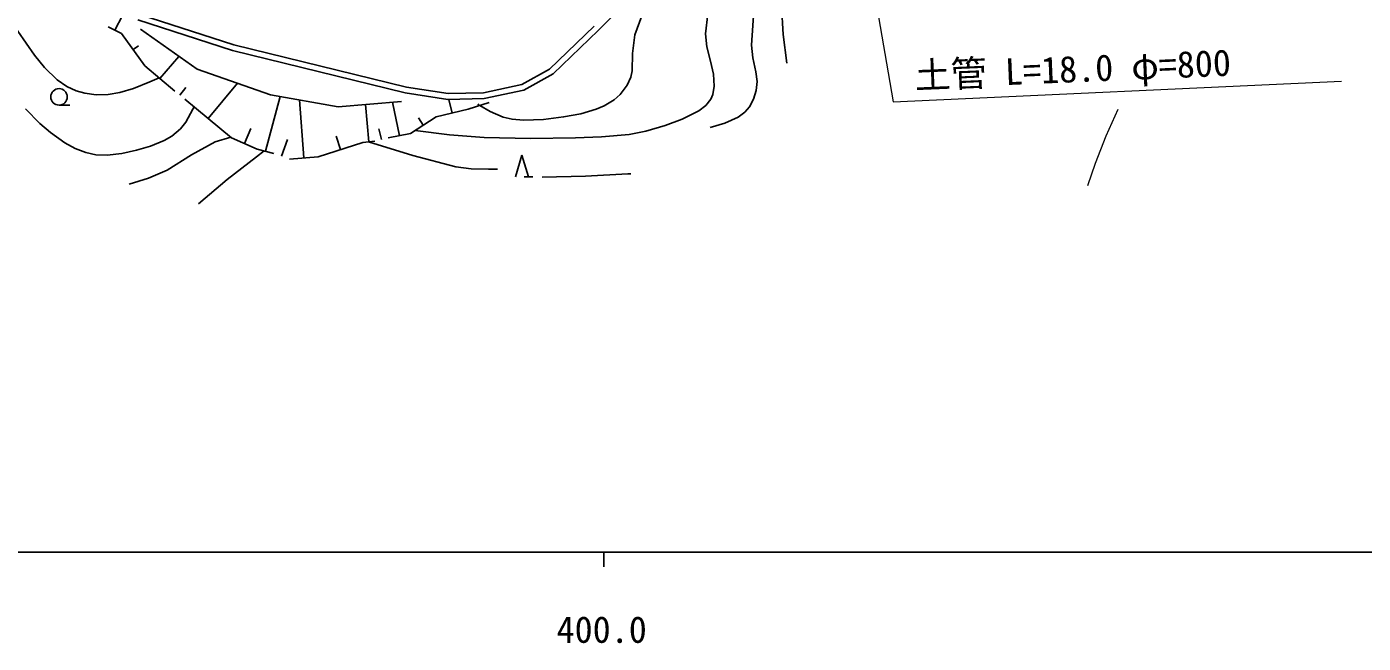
# Model space of a CAD drawing. Units: millimetres, scale not verified. Extents: x 40000 to 680000, y 20000 to 380000.
# Drawn here: x 428149 to 520426, y 198715 to 241282 of the extents above; entities that cross this region are included whole.
import ezdxf
from ezdxf.enums import TextEntityAlignment as Align

# ---------------------------------------------------------------- set-up
doc = ezdxf.new("R2010")
doc.units = ezdxf.units.MM
doc.header["$LTSCALE"] = 1000
for name, color, linetype, lineweight in [('M-BGD', 7, 'Continuous', 25), ('M-STR-HTXT', 7, 'Continuous', 13), ('M-TTL-BAND', 7, 'Continuous', 25)]:
    doc.layers.add(name, color=color, linetype=linetype, lineweight=lineweight)
doc.styles.add('ＭＳ ゴシック', font='')
doc.styles.get('ＭＳ ゴシック').set_extended_font_data('MS Gothic')

msp = doc.modelspace()

# ---------------------------------------------------------------- linework, layer by layer
at = {"layer": 'M-BGD'}
for p, q in [((467596, 241027), (472013, 245494)), ((434242, 241041), (434750, 242057)), ((435969, 242125), (442455, 240028)), ((433782, 241271), (434703, 240810)), ((435818, 241753), (442345, 239643)), ((435997, 241113), (439908, 238352)), ((464251, 238357), (467315, 241312)), ((464492, 238033), (467596, 241027)), ((434703, 240810), (436313, 238586)), ((435508, 239698), (435877, 239966)), ((442455, 240028), (454361, 237101)), ((437348, 237705), (438654, 239237)), ((442345, 239643), (454283, 236708)), ((436313, 238586), (438384, 236823)), ((439908, 238352), (444970, 236588)), ((462337, 237283), (464251, 238357)), ((440684, 234944), (442711, 237375)), ((459685, 236715), (462337, 237283)), ((462480, 236904), (464492, 238033)), ((438729, 236554), (439134, 237076)), ((439074, 236286), (442295, 233602)), ((444634, 232681), (445643, 236467)), ((444970, 236588), (449648, 235745)), ((454283, 236708), (457228, 236266)), ((454361, 237101), (457254, 236667)), ((457228, 236266), (459731, 236315)), ((457254, 236667), (459685, 236715)), ((457518, 235327), (457298, 236236)), ((459731, 236315), (462480, 236904)), ((430381, 235868), (431131, 235868)), ((447280, 232221), (446972, 236227)), ((449648, 235745), (454019, 236128)), ((451766, 233333), (451532, 235910)), ((453875, 233755), (453411, 236075)), ((456406, 235059), (458630, 235596)), ((458630, 235596), (460087, 236056)), ((459358, 235826), (459313, 235967)), ((454642, 233908), (456406, 235059)), ((455524, 234484), (455199, 234981)), ((442295, 233602), (444059, 232835)), ((443177, 233218), (443629, 234259)), ((445746, 232336), (446160, 233495)), ((449810, 232796), (449508, 233727)), ((452648, 233487), (452463, 234227)), ((453108, 233602), (454642, 233908)), ((444059, 232835), (445209, 232528)), ((448277, 232298), (451344, 233295)), ((451344, 233295), (452188, 233372)), ((446283, 232145), (448277, 232298)), ((461893, 230925), (462343, 232425)), ((462343, 232425), (462793, 230925)), ((462493, 230925), (463093, 230925))]:
    msp.add_line(p, q, dxfattribs=at)
for points in [[(411062, 252257), (414961, 251426), (418759, 250500), (419691, 250146), (420416, 249758), (421222, 249174), (421968, 248495), (423162, 247203), (424436, 245659), (425483, 244200), (426470, 242644), (427527, 240965), (428686, 239317), (429386, 238463), (430261, 237611), (430915, 237154), (431571, 236847), (432149, 236685), (432954, 236586), (433768, 236608), (434567, 236738), (435526, 237018), (436644, 237466), (437290, 237754)], [(480623, 238762), (480383, 240747), (480258, 242716), (480270, 244180), (480399, 245976), (480404, 246032)], [(475327, 234318), (476344, 234621), (477264, 235036), (477729, 235384), (478048, 235750), (478336, 236283), (478512, 236876), (478568, 237492), (478491, 238157), (478270, 239133), (478191, 240019), (478354, 242386), (478657, 244713), (478827, 245255)], [(454966, 234120), (457347, 233819), (459727, 233633), (462929, 233568), (466029, 233605), (467824, 233670), (469750, 233847), (470896, 234071), (472234, 234453), (473391, 234892), (474552, 235469), (475035, 235838), (475389, 236279), (475528, 236601), (475619, 237176), (475557, 238005), (475361, 238904), (475112, 239884), (475002, 240797), (475167, 242183), (475207, 243590), (475147, 244134)], [(459442, 235852), (460140, 235440), (461046, 235034), (461656, 234890), (462456, 234822), (463831, 234884), (465215, 235050), (466398, 235276), (467469, 235589), (468026, 235823), (468709, 236238), (469116, 236596), (469615, 237243), (469856, 237792), (469949, 238239), (469983, 239444), (470130, 240730), (470769, 242479)], [(428064, 235617), (429052, 234610), (429780, 233972), (430774, 233256), (431483, 232871), (432228, 232589), (432921, 232448), (433706, 232421), (434708, 232530), (435721, 232753), (436695, 233035), (437647, 233422), (438163, 233722), (438756, 234224), (439127, 234700), (439625, 235581), (439712, 235754)], [(435220, 230401), (436563, 230828), (437852, 231368), (439528, 232443), (441149, 233328), (442239, 233648)], [(440013, 229059), (441997, 230740), (444003, 232303), (444545, 232705)], [(451753, 233332), (454811, 232397), (457777, 231616), (458834, 231480), (460033, 231440), (460661, 231441)], [(463728, 230904), (466728, 230960), (469652, 231120), (469864, 231134)]]:
    msp.add_lwpolyline(points, dxfattribs=at)
msp.add_circle((430381, 236438), 570, dxfattribs=at)
at = {"layer": 'M-STR-HTXT'}
for p, q in [((483646, 261499), (487960, 236096)), ((487960, 236096), (518917, 237517))]:
    msp.add_line(p, q, dxfattribs=at)
msp.add_lwpolyline([(503485, 235558), (502656, 233737), (501912, 231847), (501376, 230286)], dxfattribs=at)
at = {"layer": 'M-TTL-BAND'}
for p, q in [((40000, 205000), (579000, 205000)), ((468000, 205000), (468000, 204000))]:
    msp.add_line(p, q, dxfattribs=at)

# ---------------------------------------------------------------- texts
at = {"layer": 'M-STR-HTXT', "style": 'ＭＳ ゴシック'}
msp.add_text('土管 L=18.0 φ=800', height=1833, rotation=2.4, dxfattribs=at).set_placement((489505, 236439), align=Align.BOTTOM_LEFT)
at = {"layer": 'M-TTL-BAND', "style": 'ＭＳ ゴシック'}
msp.add_text('400.0', height=1833, dxfattribs=at).set_placement((467844, 198195), align=Align.BOTTOM_CENTER)

doc.saveas('drawing.dxf')
